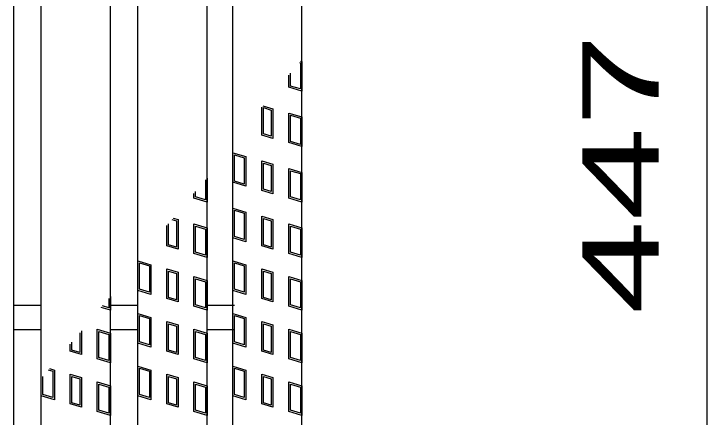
# Model space of a CAD drawing. Units: millimetres, scale not verified. Extents: x -1820 to 1736, y -1282 to 1048.
# Drawn here: x -435.2 to -235, y 74.7 to 191.1 of the extents above; entities that cross this region are included whole.
import ezdxf
from ezdxf.enums import TextEntityAlignment as Align

# ---------------------------------------------------------------- set-up
doc = ezdxf.new("R2010")
doc.units = ezdxf.units.MM
doc.header["$LTSCALE"] = 10
doc.layers.add('16', color=3, linetype='Continuous', lineweight=25)
doc.layers.add('22', color=2, linetype='Continuous', lineweight=25)
doc.styles.add('ベクトル', font='')
doc.styles.get('ベクトル').set_extended_font_data('ベクトル')

msp = doc.modelspace()

# ---------------------------------------------------------------- linework, layer by layer
at = {"layer": '16'}
for p, q in [((-435.2, -92), (-435.2, 399)), ((-399.4, -92), (-399.4, 399)), ((-379.4, -92), (-379.4, 399)), ((-372, -92), (-372, 399)), ((-352, -92), (-352, 399)), ((-427.3, -37.5), (-427.3, 344.5)), ((-407.3, -37.5), (-407.3, 344.5)), ((-352.71, 177.07), (-352.47, 177)), ((-352.47, 177), (-352.47, 169.44)), ((-352.38, 177.46), (-352, 177.35)), ((-352, 177.35), (-352, 168.8)), ((-355.8, 169.94), (-355.8, 173.42)), ((-355.32, 170.29), (-355.32, 173.98)), ((-352.47, 169.44), (-355.32, 170.29)), ((-352, 168.8), (-355.8, 169.94)), ((-363.61, 156.13), (-363.61, 164.18)), ((-363.27, 164.58), (-360.38, 163.72)), ((-363.14, 164.05), (-360.86, 163.36)), ((-363.14, 156.49), (-363.14, 164.05)), ((-360.86, 163.36), (-360.86, 155.8)), ((-360.38, 163.72), (-360.38, 155.17)), ((-355.8, 162.49), (-352, 161.35)), ((-355.8, 153.94), (-355.8, 162.49)), ((-355.32, 161.85), (-352.47, 161)), ((-355.32, 154.29), (-355.32, 161.85)), ((-352.47, 161), (-352.47, 153.44)), ((-352, 161.35), (-352, 152.8)), ((-360.86, 155.8), (-363.14, 156.49)), ((-360.38, 155.17), (-363.61, 156.13)), ((-352.47, 153.44), (-355.32, 154.29)), ((-352, 152.8), (-355.8, 153.94)), ((-372, 142.5), (-372, 151.05)), ((-372, 151.05), (-368.2, 149.91)), ((-371.52, 142.85), (-371.52, 150.41)), ((-371.52, 150.41), (-368.67, 149.56)), ((-368.67, 149.56), (-368.67, 142)), ((-368.2, 149.91), (-368.2, 141.36)), ((-363.61, 140.13), (-363.61, 148.68)), ((-363.61, 148.68), (-360.38, 147.72)), ((-363.14, 140.49), (-363.14, 148.05)), ((-363.14, 148.05), (-360.86, 147.36)), ((-360.86, 147.36), (-360.86, 139.8)), ((-360.38, 147.72), (-360.38, 139.17)), ((-355.8, 137.94), (-355.8, 146.49)), ((-355.8, 146.49), (-352, 145.35)), ((-355.32, 138.29), (-355.32, 145.85)), ((-355.32, 145.85), (-352.47, 145)), ((-352.47, 145), (-352.47, 137.44)), ((-352, 145.35), (-352, 136.8)), ((-379.88, 143.17), (-379.88, 137.44)), ((-379.4, 143.74), (-379.4, 136.8)), ((-368.2, 141.36), (-372, 142.5)), ((-368.67, 142), (-371.52, 142.85)), ((-360.86, 139.8), (-363.14, 140.49)), ((-383.2, 137.94), (-383.2, 139.24)), ((-382.73, 138.29), (-382.73, 139.8)), ((-379.88, 137.44), (-382.73, 138.29)), ((-360.38, 139.17), (-363.61, 140.13)), ((-352.47, 137.44), (-355.32, 138.29)), ((-379.4, 136.8), (-383.2, 137.94)), ((-352, 136.8), (-355.8, 137.94)), ((-372, 135.05), (-368.2, 133.91)), ((-372, 126.5), (-372, 135.05)), ((-371.52, 134.41), (-368.67, 133.56)), ((-371.52, 126.85), (-371.52, 134.41)), ((-389.21, 132.14), (-387.79, 131.72)), ((-368.67, 133.56), (-368.67, 126)), ((-368.2, 133.91), (-368.2, 125.36)), ((-363.61, 124.13), (-363.61, 132.68)), ((-363.61, 132.68), (-360.38, 131.72)), ((-390.54, 124.49), (-390.54, 130.56)), ((-389.54, 131.75), (-388.26, 131.36)), ((-388.26, 131.36), (-388.26, 123.8)), ((-387.79, 131.72), (-387.79, 123.17)), ((-383.2, 121.94), (-383.2, 130.49)), ((-383.2, 130.49), (-379.4, 129.35)), ((-363.14, 124.49), (-363.14, 132.05)), ((-363.14, 132.05), (-360.86, 131.36)), ((-360.86, 131.36), (-360.86, 123.8)), ((-360.38, 131.72), (-360.38, 123.17)), ((-355.8, 121.94), (-355.8, 130.49)), ((-355.8, 130.49), (-352, 129.35)), ((-391.02, 124.13), (-391.02, 130)), ((-382.73, 122.29), (-382.73, 129.85)), ((-382.73, 129.85), (-379.88, 129)), ((-379.88, 129), (-379.88, 121.44)), ((-379.4, 129.35), (-379.4, 120.8)), ((-355.32, 122.29), (-355.32, 129.85)), ((-355.32, 129.85), (-352.47, 129)), ((-352.47, 129), (-352.47, 121.44)), ((-352, 129.35), (-352, 120.8)), ((-368.2, 125.36), (-372, 126.5)), ((-368.67, 126), (-371.52, 126.85)), ((-387.79, 123.17), (-391.02, 124.13)), ((-388.26, 123.8), (-390.54, 124.49)), ((-360.38, 123.17), (-363.61, 124.13)), ((-360.86, 123.8), (-363.14, 124.49)), ((-379.88, 121.44), (-382.73, 122.29)), ((-352.47, 121.44), (-355.32, 122.29)), ((-379.4, 120.8), (-383.2, 121.94)), ((-352, 120.8), (-355.8, 121.94)), ((-399.4, 111.3), (-399.4, 119.85)), ((-399.4, 119.85), (-395.6, 118.71)), ((-398.93, 111.65), (-398.93, 119.21)), ((-398.93, 119.21), (-396.08, 118.36)), ((-396.08, 118.36), (-396.08, 110.8)), ((-395.6, 118.71), (-395.6, 110.16)), ((-372, 111.3), (-372, 119.85)), ((-372, 119.85), (-368.2, 118.71)), ((-371.52, 111.65), (-371.52, 119.21)), ((-371.52, 119.21), (-368.67, 118.36)), ((-368.67, 118.36), (-368.67, 110.8)), ((-368.2, 118.71), (-368.2, 110.16)), ((-391.02, 108.93), (-391.02, 117.48)), ((-391.02, 117.48), (-387.79, 116.52)), ((-390.54, 109.29), (-390.54, 116.85)), ((-390.54, 116.85), (-388.26, 116.16)), ((-388.26, 116.16), (-388.26, 108.6)), ((-387.79, 116.52), (-387.79, 107.97)), ((-363.61, 108.93), (-363.61, 117.48)), ((-363.61, 117.48), (-360.38, 116.52)), ((-363.14, 109.29), (-363.14, 116.85)), ((-363.14, 116.85), (-360.86, 116.16)), ((-360.86, 116.16), (-360.86, 108.6)), ((-360.38, 116.52), (-360.38, 107.97)), ((-383.2, 106.74), (-383.2, 115.29)), ((-383.2, 115.29), (-379.4, 114.15)), ((-382.73, 107.09), (-382.73, 114.65)), ((-382.73, 114.65), (-379.88, 113.8)), ((-379.4, 114.15), (-379.4, 105.6)), ((-355.8, 106.74), (-355.8, 115.29)), ((-355.8, 115.29), (-352, 114.15)), ((-355.32, 107.09), (-355.32, 114.65)), ((-355.32, 114.65), (-352.47, 113.8)), ((-352, 114.15), (-352, 105.6)), ((-379.88, 113.8), (-379.88, 106.24)), ((-352.47, 113.8), (-352.47, 106.24)), ((-395.6, 110.16), (-399.4, 111.3)), ((-396.08, 110.8), (-398.93, 111.65)), ((-368.2, 110.16), (-372, 111.3)), ((-368.67, 110.8), (-371.52, 111.65)), ((-407.78, 109), (-407.78, 106.24)), ((-407.3, 109.56), (-407.3, 105.6)), ((-387.79, 107.97), (-391.02, 108.93)), ((-388.26, 108.6), (-390.54, 109.29)), ((-360.38, 107.97), (-363.61, 108.93)), ((-360.86, 108.6), (-363.14, 109.29)), ((-435.2, 107), (-427.3, 107)), ((-407.3, 105.6), (-409.97, 106.4)), ((-407.78, 106.24), (-409.64, 106.8)), ((-407.3, 107), (-399.4, 107)), ((-379.4, 105.6), (-383.2, 106.74)), ((-379.88, 106.24), (-382.73, 107.09)), ((-379.4, 107), (-371.5, 107)), ((-352, 105.6), (-355.8, 106.74)), ((-352.47, 106.24), (-355.32, 107.09)), ((-399.4, 96.1), (-399.4, 104.65)), ((-399.4, 104.65), (-395.6, 103.51)), ((-372, 96.1), (-372, 104.65)), ((-372, 104.65), (-368.2, 103.51)), ((-398.93, 96.45), (-398.93, 104.01)), ((-398.93, 104.01), (-396.08, 103.16)), ((-396.08, 103.16), (-396.08, 95.6)), ((-395.6, 103.51), (-395.6, 94.96)), ((-391.02, 93.73), (-391.02, 102.28)), ((-391.02, 102.28), (-387.79, 101.32)), ((-371.52, 96.45), (-371.52, 104.01)), ((-371.52, 104.01), (-368.67, 103.16)), ((-368.67, 103.16), (-368.67, 95.6)), ((-368.2, 103.51), (-368.2, 94.96)), ((-363.61, 93.73), (-363.61, 102.28)), ((-363.61, 102.28), (-360.38, 101.32)), ((-390.54, 94.09), (-390.54, 101.65)), ((-390.54, 101.65), (-388.26, 100.96)), ((-388.26, 100.96), (-388.26, 93.4)), ((-387.79, 101.32), (-387.79, 92.77)), ((-363.14, 94.09), (-363.14, 101.65)), ((-363.14, 101.65), (-360.86, 100.96)), ((-360.86, 100.96), (-360.86, 93.4)), ((-360.38, 101.32), (-360.38, 92.77)), ((-435.2, 100), (-427.3, 100)), ((-416.16, 99.09), (-416.16, 93.4)), ((-415.69, 99.65), (-415.69, 92.77)), ((-411.1, 91.54), (-411.1, 100.09)), ((-411.1, 100.09), (-407.3, 98.95)), ((-410.63, 91.89), (-410.63, 99.45)), ((-410.63, 99.45), (-407.78, 98.6)), ((-407.78, 98.6), (-407.78, 91.04)), ((-407.3, 100), (-399.4, 100)), ((-407.3, 98.95), (-407.3, 90.4)), ((-383.2, 91.54), (-383.2, 100.09)), ((-383.2, 100.09), (-379.4, 98.95)), ((-382.73, 91.89), (-382.73, 99.45)), ((-382.73, 99.45), (-379.88, 98.6)), ((-379.88, 98.6), (-379.88, 91.04)), ((-379.4, 100), (-371.5, 100)), ((-379.4, 98.95), (-379.4, 90.4)), ((-355.8, 91.54), (-355.8, 100.09)), ((-355.8, 100.09), (-352, 98.95)), ((-355.32, 91.89), (-355.32, 99.45)), ((-355.32, 99.45), (-352.47, 98.6)), ((-352.47, 98.6), (-352.47, 91.04)), ((-352, 98.95), (-352, 90.4)), ((-418.44, 94.09), (-418.44, 96.39)), ((-395.6, 94.96), (-399.4, 96.1)), ((-396.08, 95.6), (-398.93, 96.45)), ((-368.2, 94.96), (-372, 96.1)), ((-368.67, 95.6), (-371.52, 96.45)), ((-418.92, 93.73), (-418.92, 95.83)), ((-415.69, 92.77), (-418.92, 93.73)), ((-416.16, 93.4), (-418.44, 94.09)), ((-387.79, 92.77), (-391.02, 93.73)), ((-388.26, 93.4), (-390.54, 94.09)), ((-360.38, 92.77), (-363.61, 93.73)), ((-360.86, 93.4), (-363.14, 94.09)), ((-407.3, 90.4), (-411.1, 91.54)), ((-407.78, 91.04), (-410.63, 91.89)), ((-379.4, 90.4), (-383.2, 91.54)), ((-379.88, 91.04), (-382.73, 91.89)), ((-352, 90.4), (-355.8, 91.54)), ((-352.47, 91.04), (-355.32, 91.89)), ((-425.25, 88.34), (-423.98, 87.96)), ((-424.92, 88.73), (-423.5, 88.31)), ((-423.5, 88.31), (-423.5, 79.76)), ((-399.4, 80.9), (-399.4, 89.45)), ((-399.4, 89.45), (-395.6, 88.31)), ((-398.93, 81.25), (-398.93, 88.81)), ((-398.93, 88.81), (-396.08, 87.96)), ((-395.6, 88.31), (-395.6, 79.76)), ((-372, 80.9), (-372, 89.45)), ((-372, 89.45), (-368.2, 88.31)), ((-371.52, 81.25), (-371.52, 88.81)), ((-371.52, 88.81), (-368.67, 87.96)), ((-368.2, 88.31), (-368.2, 79.76)), ((-426.83, 81.25), (-426.83, 86.48)), ((-423.98, 87.96), (-423.98, 80.4)), ((-418.92, 78.53), (-418.92, 87.08)), ((-418.92, 87.08), (-415.69, 86.12)), ((-418.44, 78.89), (-418.44, 86.45)), ((-418.44, 86.45), (-416.16, 85.76)), ((-415.69, 86.12), (-415.69, 77.57)), ((-396.08, 87.96), (-396.08, 80.4)), ((-391.02, 78.53), (-391.02, 87.08)), ((-391.02, 87.08), (-387.79, 86.12)), ((-390.54, 78.89), (-390.54, 86.45)), ((-390.54, 86.45), (-388.26, 85.76)), ((-387.79, 86.12), (-387.79, 77.57)), ((-368.67, 87.96), (-368.67, 80.4)), ((-363.61, 78.53), (-363.61, 87.08)), ((-363.61, 87.08), (-360.38, 86.12)), ((-363.14, 78.89), (-363.14, 86.45)), ((-363.14, 86.45), (-360.86, 85.76)), ((-360.38, 86.12), (-360.38, 77.57)), ((-427.3, 80.9), (-427.3, 85.92)), ((-416.16, 85.76), (-416.16, 78.2)), ((-411.1, 76.34), (-411.1, 84.89)), ((-411.1, 84.89), (-407.3, 83.75)), ((-410.63, 76.69), (-410.63, 84.25)), ((-410.63, 84.25), (-407.78, 83.4)), ((-388.26, 85.76), (-388.26, 78.2)), ((-383.2, 76.34), (-383.2, 84.89)), ((-383.2, 84.89), (-379.4, 83.75)), ((-382.73, 76.69), (-382.73, 84.25)), ((-382.73, 84.25), (-379.88, 83.4)), ((-360.86, 85.76), (-360.86, 78.2)), ((-355.8, 76.34), (-355.8, 84.89)), ((-355.8, 84.89), (-352, 83.75)), ((-355.32, 76.69), (-355.32, 84.25)), ((-355.32, 84.25), (-352.47, 83.4)), ((-407.78, 83.4), (-407.78, 75.84)), ((-407.3, 83.75), (-407.3, 75.2)), ((-379.88, 83.4), (-379.88, 75.84)), ((-379.4, 83.75), (-379.4, 75.2)), ((-352.47, 83.4), (-352.47, 75.84)), ((-352, 83.75), (-352, 75.2)), ((-423.5, 79.76), (-427.3, 80.9)), ((-423.98, 80.4), (-426.83, 81.25)), ((-395.6, 79.76), (-399.4, 80.9)), ((-396.08, 80.4), (-398.93, 81.25)), ((-368.2, 79.76), (-372, 80.9)), ((-368.67, 80.4), (-371.52, 81.25)), ((-415.69, 77.57), (-418.92, 78.53)), ((-416.16, 78.2), (-418.44, 78.89)), ((-387.79, 77.57), (-391.02, 78.53)), ((-388.26, 78.2), (-390.54, 78.89)), ((-360.38, 77.57), (-363.61, 78.53)), ((-360.86, 78.2), (-363.14, 78.89)), ((-407.3, 75.2), (-411.1, 76.34)), ((-407.78, 75.84), (-410.63, 76.69)), ((-379.4, 75.2), (-383.2, 76.34)), ((-379.88, 75.84), (-382.73, 76.69)), ((-352, 75.2), (-355.8, 76.34)), ((-352.47, 75.84), (-355.32, 76.69))]:
    msp.add_line(p, q, dxfattribs=at)
at = {"layer": '22', "color": 4}
msp.add_line((-235, -70), (-235, 377), dxfattribs=at)

# ---------------------------------------------------------------- texts
at = {"layer": '22', "style": 'ベクトル', "width": 1.65}
msp.add_text(' 447 ', height=21.99, rotation=90, dxfattribs=at).set_placement((-260, 91), align=Align.MIDDLE_LEFT)

doc.saveas('drawing.dxf')
